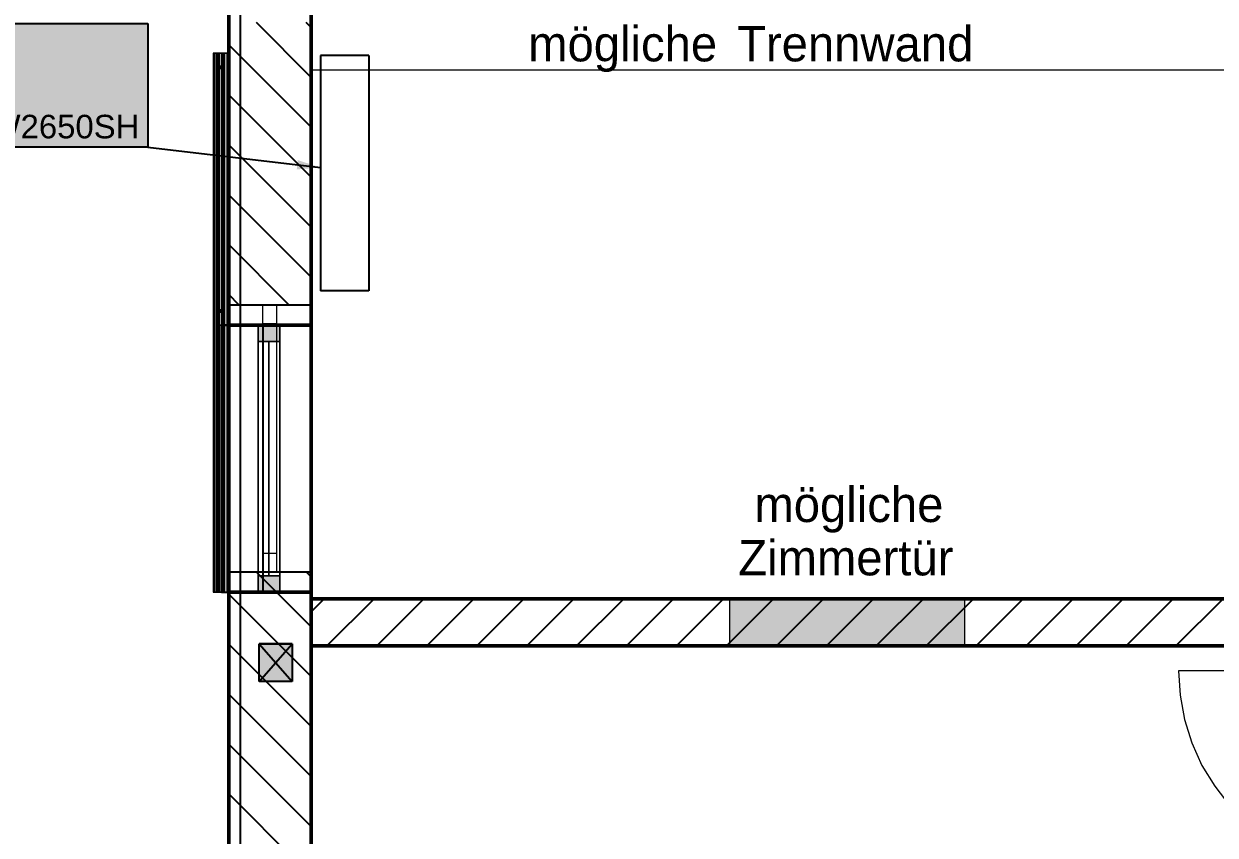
# Model space of a CAD drawing. Extents: x 0 to 756, y -25 to 420.
# Drawn here: x 101.2 to 202.4, y 126.1 to 195 of the extents above; entities that cross this region are included whole.
import ezdxf
from ezdxf.lldxf.tags import DXFTag

# ---------------------------------------------------------------- set-up
doc = ezdxf.new("R2010")
doc.units = 0
doc.layers.get('0').update_dxf_attribs({"lineweight": 25})
doc.layers.get('DEFPOINTS').update_dxf_attribs({"lineweight": 25})
for name, color, linetype, lineweight in [('A_Aussenwand', 7, 'Continuous', 25), ('A_Fenster', 7, 'Continuous', 25), ('A_Innenwand', 7, 'Continuous', 25), ('Fenster', 7, 'Continuous', 13), ('Fensterbank', 7, 'Continuous', 13), ('Standard', 7, 'Continuous', 25), ('Text Allgemein', 7, 'Continuous', 13), ('Tür 2D', 7, 'Continuous', 13), ('Verschattung', 7, 'Continuous', 13), ('Wand Holz nicht tragend', 7, 'Continuous', 13), ('Wand Holz tragend', 7, 'Continuous', 13)]:
    doc.layers.add(name, color=color, linetype=linetype, lineweight=lineweight)
doc.layers.add('A_Geschossdecke', color=7, linetype='Continuous', lineweight=25, true_color=0x008080)
doc.layers.add('H_Heizung', color=1, linetype='Continuous', lineweight=25, true_color=0xff0000)
doc.styles.get("Standard").update_dxf_attribs({"font": 'arial.ttf'})
tags = doc.linetypes.add('fein_strichliert', pattern=[4, 1, -2, 1]).pattern_tags.tags
tags[8:9] = [DXFTag(74, 4), DXFTag(75, 0), DXFTag(340, '0'), DXFTag(46, 0.0), DXFTag(50, 0.0), DXFTag(44, 0.0), DXFTag(45, 0.0)]
tags[6:7] = [DXFTag(74, 4), DXFTag(75, 0), DXFTag(340, '0'), DXFTag(46, 0.0), DXFTag(50, 0.0), DXFTag(44, 0.0), DXFTag(45, 0.0)]
tags[4:5] = [DXFTag(74, 4), DXFTag(75, 0), DXFTag(340, '0'), DXFTag(46, 0.0), DXFTag(50, 0.0), DXFTag(44, 0.0), DXFTag(45, 0.0)]
tags = doc.linetypes.add('VERDECKT2_S2', pattern=[0.27, 0.2, -0.07]).pattern_tags.tags
tags[6:7] = [DXFTag(74, 4), DXFTag(75, 0), DXFTag(340, '0'), DXFTag(46, 1.0), DXFTag(50, 0.0), DXFTag(44, 0.0), DXFTag(45, 0.0)]
tags[4:5] = [DXFTag(74, 4), DXFTag(75, 0), DXFTag(340, '0'), DXFTag(46, 1.0), DXFTag(50, 0.0), DXFTag(44, 0.0), DXFTag(45, 0.0)]

# ---------------------------------------------------------------- blocks, each defined once
blk = doc.blocks.new('Referenz-A01I5YBJIE')
at = {"layer": 'DEFPOINTS', "color": 0, "linetype": 'Continuous', "lineweight": -2, "ltscale": 0.25}
for p, q in [((118.61, 169.43), (118.61, 169.43)), ((118.61, 169.43), (118.61, 169.43)), ((118.61, 146.73), (118.61, 146.73)), ((118.61, 146.73), (118.61, 146.73)), ((125.61, 146.18), (125.61, 146.18)), ((125.61, 146.18), (125.61, 146.18)), ((125.61, 142.18), (125.61, 142.18)), ((125.61, 142.18), (125.61, 142.18)), ((125.61, 142.18), (125.61, 142.18))]:
    blk.add_line(p, q, dxfattribs=at)
at = {"layer": 'Fenster', "color": 0, "linetype": 'Continuous', "ltscale": 0.13}
for p, q in [((121.11, 168.03), (121.11, 169.43)), ((121.11, 169.43), (122.95, 169.43)), ((122.95, 169.43), (121.11, 169.43)), ((121.11, 169.43), (121.11, 168.03)), ((122.95, 169.43), (121.11, 169.43)), ((121.11, 169.43), (121.11, 169.43)), ((121.11, 168.03), (121.11, 169.43)), ((122.95, 169.43), (122.95, 168.03)), ((122.95, 168.03), (122.95, 169.43)), ((122.95, 168.03), (122.95, 169.43)), ((122.95, 169.43), (122.95, 169.43)), ((122.95, 168.03), (121.11, 168.03)), ((121.11, 148.13), (121.11, 168.03)), ((121.11, 168.03), (122.95, 168.03)), ((121.11, 168.03), (122.95, 168.03)), ((122.95, 168.03), (121.11, 168.03)), ((121.11, 168.03), (121.11, 168.03)), ((122.95, 168.03), (121.11, 168.03)), ((121.11, 168.03), (121.11, 148.13)), ((122.95, 168.03), (121.11, 168.03)), ((121.11, 168.03), (121.11, 168.03)), ((121.11, 148.13), (121.11, 168.03)), ((122.95, 168.03), (121.11, 168.03)), ((121.11, 168.03), (121.11, 148.13)), ((122.95, 168.03), (121.11, 168.03)), ((121.11, 168.03), (121.11, 168.03)), ((121.11, 148.13), (121.11, 168.03)), ((122.03, 148.13), (122.03, 168.03)), ((122.03, 168.03), (122.03, 168.03)), ((122.03, 168.03), (122.03, 148.13)), ((122.95, 168.03), (122.95, 148.13)), ((122.95, 168.03), (122.95, 168.03)), ((122.95, 148.13), (122.95, 168.03)), ((122.95, 148.13), (122.95, 168.03)), ((122.95, 168.03), (122.95, 168.03)), ((122.95, 148.13), (122.95, 168.03)), ((122.95, 148.13), (122.95, 168.03)), ((122.95, 168.03), (122.95, 168.03)), ((121.11, 146.73), (121.11, 148.13)), ((121.11, 148.13), (122.95, 148.13)), ((122.95, 148.13), (121.11, 148.13)), ((122.95, 148.13), (121.11, 148.13)), ((121.11, 148.13), (121.11, 146.73)), ((122.95, 148.13), (121.11, 148.13)), ((121.11, 148.13), (121.11, 148.13)), ((121.11, 146.73), (121.11, 148.13)), ((121.11, 148.13), (122.95, 148.13)), ((122.95, 148.13), (121.11, 148.13)), ((121.11, 148.13), (121.11, 148.13)), ((121.11, 148.13), (122.95, 148.13)), ((122.95, 148.13), (121.11, 148.13)), ((121.11, 148.13), (121.11, 148.13)), ((122.03, 148.13), (122.03, 148.13)), ((122.95, 148.13), (122.95, 146.73)), ((122.95, 146.73), (122.95, 148.13)), ((122.95, 146.73), (122.95, 148.13)), ((122.95, 148.13), (122.95, 148.13)), ((122.95, 148.13), (122.95, 148.13)), ((122.95, 148.13), (122.95, 148.13)), ((122.95, 146.73), (121.11, 146.73)), ((121.11, 146.73), (122.95, 146.73)), ((122.95, 146.73), (121.11, 146.73)), ((121.11, 146.73), (121.11, 146.73)), ((122.95, 146.73), (122.95, 146.73))]:
    blk.add_line(p, q, dxfattribs=at)
for points in [[(121.11, 168.03), (122.95, 168.03), (121.11, 169.43)], [(122.95, 168.03), (122.95, 169.43), (121.11, 169.43)], [(121.11, 146.73), (122.95, 146.73), (121.11, 148.13)], [(122.95, 146.73), (122.95, 148.13), (121.11, 148.13)]]:
    blk.add_solid(points, dxfattribs=at)
at = {"layer": 'Fensterbank', "color": 0, "lineweight": -2}
for p, q in [((121.53, 169.43), (118.01, 169.43)), ((118.01, 169.43), (118.01, 146.73)), ((118.01, 146.73), (118.01, 169.43)), ((118.01, 169.43), (118.61, 169.43)), ((118.01, 169.43), (118.01, 169.43)), ((118.61, 146.73), (118.61, 169.43)), ((118.61, 169.43), (118.61, 169.43)), ((118.61, 169.43), (118.61, 146.73)), ((118.61, 169.43), (121.53, 169.43)), ((121.53, 146.73), (121.53, 169.43)), ((121.53, 146.73), (121.53, 169.43)), ((121.53, 169.43), (121.53, 169.43)), ((118.01, 146.73), (121.53, 146.73)), ((118.01, 146.73), (118.01, 146.73)), ((118.01, 146.73), (118.61, 146.73)), ((118.61, 146.73), (121.53, 146.73)), ((118.61, 146.73), (118.61, 146.73)), ((121.53, 146.73), (121.53, 146.73))]:
    blk.add_line(p, q, dxfattribs=at)
at = {"layer": 'Fensterbank', "color": 0, "lineweight": 18}
blk.add_line((118.61, 146.73), (118.61, 169.43), dxfattribs=at)
at = {"layer": 'Standard', "color": 0, "linetype": 'VERDECKT2_S2', "lineweight": 13, "ltscale": 0.13}
blk.add_line((125.61, 191.12), (216.61, 191.12), dxfattribs=at)
at = {"layer": 'Standard', "color": 0, "lineweight": 13}
for p, q in [((161.14, 146.18), (161.14, 142.18)), ((181.14, 146.18), (161.14, 146.18)), ((181.14, 142.18), (181.14, 146.18)), ((161.14, 142.18), (181.14, 142.18))]:
    blk.add_line(p, q, dxfattribs=at)
at = {"layer": 'Standard', "color": 0, "lineweight": -2}
for p, q in [((121.21, 139.15), (121.21, 142.35)), ((121.21, 142.35), (124.01, 142.35)), ((121.21, 139.15), (124.01, 142.35)), ((124.01, 142.35), (121.21, 142.35)), ((121.21, 142.35), (124.01, 139.15)), ((124.01, 142.35), (124.01, 139.15)), ((124.01, 139.15), (121.21, 139.15))]:
    blk.add_line(p, q, dxfattribs=at)
at = {"layer": 'Standard', "color": 0, "lineweight": 13}
for points in [[(181.14, 142.18), (161.14, 142.18), (161.14, 146.18)], [(181.14, 142.18), (181.14, 146.18), (161.14, 146.18)], [(181.14, 146.18), (161.14, 146.18), (161.14, 146.18)], [(181.14, 142.18), (181.14, 142.18), (161.14, 142.18)]]:
    blk.add_solid(points, dxfattribs=at)
at = {"layer": 'Standard', "color": 0, "lineweight": -2}
for points in [[(121.21, 139.15), (124.01, 139.15), (121.21, 142.35)], [(124.01, 139.15), (124.01, 142.35), (121.21, 142.35)]]:
    blk.add_solid(points, dxfattribs=at)
at = {"layer": 'Tür 2D', "color": 0, "linetype": 'Continuous', "ltscale": 0.13}
for p, q in [((216.61, 140.06), (199.31, 140.06)), ((199.31, 140.06), (199.43, 137.98)), ((199.43, 137.98), (199.81, 135.92)), ((199.81, 135.92), (200.43, 133.93)), ((200.43, 133.93), (201.29, 132.02)), ((201.29, 132.02), (202.37, 130.24)), ((202.37, 130.24), (203.66, 128.59))]:
    blk.add_line(p, q, dxfattribs=at)
at = {"layer": 'Verschattung', "color": 0, "linetype": 'Continuous', "ltscale": 0.13}
for p, q in [((117.29, 192.53), (117.29, 146.73)), ((118.49, 192.53), (117.29, 192.53)), ((117.41, 192.53), (117.29, 192.53)), ((117.29, 192.53), (117.29, 192.53)), ((117.29, 192.53), (117.29, 192.53)), ((117.29, 192.53), (117.29, 192.53)), ((117.29, 192.53), (117.29, 169.63)), ((117.41, 192.53), (118.61, 192.53)), ((117.41, 146.73), (117.41, 192.53)), ((117.41, 192.53), (117.41, 192.53)), ((117.41, 192.53), (117.41, 192.53)), ((117.41, 192.53), (117.41, 169.63)), ((117.57, 192.53), (117.57, 146.73)), ((118.25, 192.53), (117.57, 192.53)), ((117.81, 192.53), (117.57, 192.53)), ((117.57, 192.53), (117.57, 192.53)), ((117.57, 192.53), (117.57, 192.53)), ((117.57, 192.53), (117.57, 192.53)), ((117.57, 170.53), (117.57, 192.53)), ((117.61, 192.53), (117.61, 169.43)), ((118.21, 192.53), (117.61, 192.53)), ((117.61, 192.53), (117.61, 169.43)), ((118.21, 192.53), (117.61, 192.53)), ((117.61, 192.53), (117.61, 192.53)), ((117.61, 192.53), (117.61, 169.43)), ((117.61, 192.53), (118.21, 192.53)), ((117.67, 192.53), (117.67, 146.73)), ((117.81, 192.53), (117.67, 192.53)), ((118.15, 192.53), (117.67, 192.53)), ((117.67, 192.53), (117.67, 192.53)), ((117.67, 192.53), (117.67, 146.73)), ((117.81, 191.43), (117.81, 192.53)), ((117.81, 192.53), (117.81, 192.53)), ((117.81, 192.53), (117.81, 191.43)), ((118.01, 192.53), (118.01, 191.43)), ((118.15, 192.53), (118.01, 192.53)), ((118.25, 192.53), (118.01, 192.53)), ((118.01, 192.53), (118.01, 192.53)), ((118.01, 191.43), (118.01, 192.53)), ((118.15, 146.73), (118.15, 192.53)), ((118.15, 192.53), (118.15, 192.53)), ((118.15, 192.53), (118.15, 146.73)), ((118.21, 169.43), (118.21, 192.53)), ((118.21, 169.43), (118.21, 192.53)), ((118.21, 192.53), (118.21, 169.43)), ((118.21, 192.53), (118.21, 192.53)), ((118.25, 146.73), (118.25, 192.53)), ((118.25, 192.53), (118.25, 192.53)), ((118.25, 192.53), (118.25, 192.53)), ((118.25, 192.53), (118.25, 192.53)), ((118.25, 192.53), (118.25, 170.53)), ((118.61, 192.53), (118.49, 192.53)), ((118.49, 192.53), (118.49, 169.63)), ((118.49, 146.73), (118.49, 192.53)), ((118.49, 192.53), (118.49, 192.53)), ((118.49, 192.53), (118.49, 192.53)), ((118.61, 169.63), (118.61, 192.53)), ((118.61, 192.53), (118.61, 146.73)), ((118.61, 192.53), (118.61, 192.53)), ((118.61, 192.53), (118.61, 192.53)), ((118.61, 192.53), (118.61, 192.53)), ((117.81, 191.33), (117.81, 191.43)), ((117.81, 191.43), (117.91, 191.43)), ((118.01, 191.43), (117.81, 191.43)), ((117.81, 191.43), (117.81, 191.23)), ((117.81, 191.43), (117.81, 191.43)), ((117.81, 191.43), (117.81, 191.43)), ((118.21, 191.33), (117.81, 191.33)), ((117.81, 191.33), (117.81, 170.63)), ((117.81, 191.23), (117.81, 191.33)), ((117.81, 191.33), (117.81, 191.33)), ((117.81, 191.33), (117.81, 170.63)), ((117.81, 191.33), (118.21, 191.33)), ((117.91, 191.43), (118.01, 191.43)), ((118.01, 191.43), (118.01, 191.33)), ((118.01, 191.23), (118.01, 191.43)), ((118.01, 191.43), (118.01, 191.43)), ((118.01, 191.43), (118.01, 191.43)), ((118.01, 191.33), (118.01, 191.23)), ((118.21, 170.63), (118.21, 191.33)), ((118.21, 170.63), (118.21, 191.33)), ((118.21, 191.33), (118.21, 191.33)), ((117.91, 191.23), (117.81, 191.23)), ((117.81, 191.23), (118.01, 191.23)), ((117.81, 170.73), (117.81, 191.23)), ((117.81, 191.23), (117.81, 170.73)), ((117.81, 191.23), (117.81, 191.23)), ((117.81, 191.23), (117.81, 191.23)), ((118.01, 191.23), (117.91, 191.23)), ((118.01, 191.23), (118.01, 170.73)), ((118.01, 170.73), (118.01, 191.23)), ((118.01, 191.23), (118.01, 191.23)), ((118.01, 191.23), (118.01, 191.23)), ((117.57, 146.73), (117.57, 170.53)), ((117.81, 170.63), (117.81, 170.73)), ((117.81, 170.73), (117.91, 170.73)), ((118.01, 170.73), (117.81, 170.73)), ((117.81, 170.73), (117.81, 170.53)), ((117.81, 170.73), (117.81, 170.73)), ((117.81, 170.73), (117.81, 170.73)), ((117.81, 170.63), (118.21, 170.63)), ((117.81, 170.53), (117.81, 170.63)), ((117.81, 170.63), (117.81, 170.63)), ((117.81, 170.63), (118.21, 170.63)), ((117.91, 170.53), (117.81, 170.53)), ((117.81, 170.53), (118.01, 170.53)), ((117.81, 146.73), (117.81, 170.53)), ((117.81, 170.53), (117.81, 146.73)), ((117.81, 170.53), (117.81, 170.53)), ((117.81, 170.53), (117.81, 170.53)), ((117.91, 170.73), (118.01, 170.73)), ((118.01, 170.53), (117.91, 170.53)), ((118.01, 170.73), (118.01, 170.63)), ((118.01, 170.53), (118.01, 170.73)), ((118.01, 170.73), (118.01, 170.73)), ((118.01, 170.73), (118.01, 170.73)), ((118.01, 170.63), (118.01, 170.53)), ((118.01, 170.53), (118.01, 146.73)), ((118.01, 146.73), (118.01, 170.53)), ((118.01, 170.53), (118.01, 170.53)), ((118.01, 170.53), (118.01, 170.53)), ((118.21, 170.63), (118.21, 170.63)), ((118.25, 170.53), (118.25, 146.73)), ((117.29, 169.63), (117.29, 146.73)), ((117.41, 169.63), (117.41, 146.73)), ((117.61, 169.43), (118.21, 169.43)), ((117.61, 169.43), (118.21, 169.43)), ((117.61, 169.43), (117.61, 169.43)), ((118.21, 169.43), (117.61, 169.43)), ((118.21, 169.43), (118.21, 169.43)), ((118.49, 169.63), (118.49, 146.73)), ((118.61, 146.73), (118.61, 169.63)), ((117.29, 146.73), (118.49, 146.73)), ((117.29, 146.73), (117.29, 146.73)), ((117.29, 146.73), (117.29, 146.73)), ((117.29, 146.73), (117.29, 146.73)), ((117.29, 146.73), (117.41, 146.73)), ((118.61, 146.73), (117.41, 146.73)), ((117.41, 146.73), (117.41, 146.73)), ((117.41, 146.73), (117.41, 146.73)), ((117.57, 146.73), (118.25, 146.73)), ((117.57, 146.73), (117.81, 146.73)), ((117.57, 146.73), (117.57, 146.73)), ((117.57, 146.73), (117.57, 146.73)), ((117.57, 146.73), (117.57, 146.73)), ((117.67, 146.73), (117.81, 146.73)), ((117.67, 146.73), (117.67, 146.73)), ((117.67, 146.73), (118.15, 146.73)), ((117.81, 146.73), (117.81, 146.73)), ((118.01, 146.73), (118.15, 146.73)), ((118.01, 146.73), (118.25, 146.73)), ((118.01, 146.73), (118.01, 146.73)), ((118.15, 146.73), (118.15, 146.73)), ((118.25, 146.73), (118.25, 146.73)), ((118.25, 146.73), (118.25, 146.73)), ((118.25, 146.73), (118.25, 146.73)), ((118.49, 146.73), (118.61, 146.73)), ((118.49, 146.73), (118.49, 146.73)), ((118.49, 146.73), (118.49, 146.73)), ((118.61, 146.73), (118.61, 146.73)), ((118.61, 146.73), (118.61, 146.73)), ((118.61, 146.73), (118.61, 146.73))]:
    blk.add_line(p, q, dxfattribs=at)
at = {"layer": 'Wand Holz nicht tragend', "color": 0, "lineweight": 50}
for p, q in [((125.61, 146.18), (125.61, 142.18)), ((220.61, 146.18), (125.61, 146.18)), ((125.61, 146.18), (220.61, 146.18)), ((125.61, 142.18), (125.61, 146.18)), ((125.61, 146.18), (125.61, 146.18)), ((125.61, 142.18), (220.61, 142.18)), ((220.61, 142.18), (125.61, 142.18)), ((125.61, 142.18), (125.61, 142.18))]:
    blk.add_line(p, q, dxfattribs=at)
at = {"layer": 'Wand Holz tragend', "color": 0, "lineweight": 50}
for p, q in [((118.61, 383.58), (118.61, 30.52)), ((118.61, 30.52), (118.61, 383.58)), ((125.61, 30.52), (125.61, 383.58)), ((125.61, 383.58), (125.61, 30.52)), ((118.61, 169.43), (118.61, 146.73)), ((125.61, 169.43), (118.61, 169.43)), ((118.61, 169.43), (118.61, 169.43)), ((118.61, 169.43), (118.61, 146.73)), ((125.61, 169.43), (118.61, 169.43)), ((125.61, 146.73), (125.61, 169.43)), ((125.61, 169.43), (125.61, 169.43)), ((125.61, 146.73), (125.61, 169.43)), ((118.61, 146.73), (125.61, 146.73)), ((118.61, 146.73), (118.61, 146.73)), ((118.61, 146.73), (125.61, 146.73)), ((125.61, 146.73), (125.61, 146.73))]:
    blk.add_line(p, q, dxfattribs=at)
at = {"layer": 'Text Allgemein', "color": 0, "char_height": 3, "attachment_point": 1}
for s, insert in [('{\\fPosterama Text Light;mögliche}', (144.05, 194.83)), ('{\\fPosterama Text Light;Trennwand}', (161.8, 194.83)), ('{\\fPosterama Text Light;mögliche}', (163.27, 155.69)), ('{\\fPosterama Text Light;Zimmertür}', (161.9, 151.16))]:
    blk.add_mtext(s, dxfattribs=dict(at, insert=insert))
blk = doc.blocks.new('Wand-A01I5YCFIE', base_point=(118.61, 23.52))
at = {"color": 0, "linetype": 'ByBlock', "lineweight": -2, "ltscale": 0.25}
for p, q in [((118.61, 171.13), (118.61, 195.12)), ((125.61, 171.13), (125.61, 195.12)), ((118.61, 70.21), (118.61, 148.43)), ((125.61, 146.18), (125.61, 148.43)), ((125.61, 70.21), (125.61, 142.18))]:
    blk.add_line(p, q, dxfattribs=at)
at = {"color": 0, "lineweight": -2}
for p, q in [((125.61, 190.47), (120.96, 195.12)), ((125.61, 194.71), (125.2, 195.12)), ((125.61, 186.23), (118.61, 193.23)), ((125.61, 181.98), (118.61, 188.98)), ((125.61, 177.74), (118.61, 184.74)), ((125.61, 173.5), (118.61, 180.5)), ((123.74, 171.13), (118.61, 176.26)), ((119.49, 171.13), (118.61, 172.01)), ((125.61, 143.8), (120.98, 148.43)), ((125.61, 148.04), (125.22, 148.43)), ((125.61, 139.56), (118.61, 146.56)), ((125.61, 135.31), (118.61, 142.31)), ((125.61, 131.07), (118.61, 138.07)), ((125.61, 126.83), (118.61, 133.83)), ((125.61, 122.59), (118.61, 129.59))]:
    blk.add_line(p, q, dxfattribs=at)
blk = doc.blocks.new('Fenster-A01I5YCJIE', base_point=(118.61, 148.43))
at = {"color": 0, "linetype": 'ByBlock', "lineweight": -2, "ltscale": 0.25}
for p, q in [((118.61, 148.43), (118.61, 171.13)), ((125.61, 171.13), (118.61, 171.13)), ((125.61, 148.43), (125.61, 171.13)), ((125.61, 148.43), (118.61, 148.43))]:
    blk.add_line(p, q, dxfattribs=at)
at = {"color": 0, "linetype": 'ByBlock', "lineweight": 18, "ltscale": 0.18}
for p, q in [((121.51, 148.43), (121.51, 171.13)), ((122.71, 148.43), (122.71, 171.13)), ((122.71, 169.53), (121.51, 169.53)), ((122.71, 150.03), (121.51, 150.03))]:
    blk.add_line(p, q, dxfattribs=at)
at = {"color": 0, "linetype": 'fein_strichliert', "lineweight": 18, "ltscale": 0.18}
blk.add_line((122.71, 171.13), (121.51, 171.13), dxfattribs=at)
blk = doc.blocks.new('Wand-A01I5YK7IE', base_point=(125.61, 142.18))
at = {"color": 0, "lineweight": -2}
for p, q in [((125.61, 145.07), (126.71, 146.18)), ((126.96, 142.18), (130.96, 146.18)), ((131.2, 142.18), (135.2, 146.18)), ((135.44, 142.18), (139.44, 146.18)), ((139.68, 142.18), (143.68, 146.18)), ((143.93, 142.18), (147.93, 146.18)), ((148.17, 142.18), (152.17, 146.18)), ((152.41, 142.18), (156.41, 146.18)), ((156.65, 142.18), (160.65, 146.18)), ((160.9, 142.18), (164.9, 146.18)), ((165.14, 142.18), (169.14, 146.18)), ((169.38, 142.18), (173.38, 146.18)), ((173.62, 142.18), (177.62, 146.18)), ((177.87, 142.18), (181.87, 146.18)), ((182.11, 142.18), (186.11, 146.18)), ((186.35, 142.18), (190.35, 146.18)), ((190.6, 142.18), (194.6, 146.18)), ((194.84, 142.18), (198.84, 146.18)), ((199.08, 142.18), (203.08, 146.18)), ((203.32, 142.18), (207.32, 146.18)), ((207.57, 142.18), (211.57, 146.18)), ((211.81, 142.18), (215.81, 146.18)), ((216.05, 142.18), (216.61, 142.73))]:
    blk.add_line(p, q, dxfattribs=at)
at = {"color": 0, "linetype": 'ByBlock', "lineweight": -2, "ltscale": 0.25}
for p, q in [((125.61, 146.18), (216.61, 146.18)), ((125.61, 142.18), (216.61, 142.18))]:
    blk.add_line(p, q, dxfattribs=at)
blk = doc.blocks.new('Geschossdecke-A01I5YL5IE', base_point=(119.61, 24.52))
at = {"color": 0, "linetype": 'ByBlock', "lineweight": -2, "ltscale": 0.25}
blk.add_line((119.61, 24.52), (119.61, 258.58), dxfattribs=at)
blk = doc.blocks.new('Wand-Klimagerät-A01I5YPPIE', base_point=(126.42, 172.33))
at = {"color": 0, "linetype": 'ByBlock', "lineweight": -2, "ltscale": 0.25}
for p, q in [((126.42, 192.33), (126.42, 172.33)), ((130.52, 192.33), (126.42, 192.33)), ((130.52, 192.33), (130.52, 172.33)), ((130.52, 172.33), (126.42, 172.33))]:
    blk.add_line(p, q, dxfattribs=at)
blk = doc.blocks.new('Bauteilbeschriftung-A01I5YPRIE', base_point=(73.72, 182.65))
at = {"color": 0, "lineweight": -2}
for p, q in [((73.72, 195.04), (111.73, 195.04)), ((73.72, 184.54), (73.72, 195.04)), ((111.73, 195.04), (111.73, 184.54)), ((111.73, 184.54), (73.72, 184.54))]:
    blk.add_line(p, q, dxfattribs=at)
at = {"color": 0, "linetype": 'ByBlock', "lineweight": -2, "ltscale": 0.25}
blk.add_line((111.73, 184.54), (126.42, 182.81), dxfattribs=at)
at = {"color": 7, "linetype": 'ByBlock', "lineweight": -2, "ltscale": 0.25, "true_color": 0xffffff}
for points in [[(73.72, 184.54), (111.73, 184.54), (73.72, 195.04)], [(111.73, 184.54), (73.72, 195.04), (111.73, 195.04)]]:
    blk.add_solid(points, dxfattribs=at)
at = {"color": 0, "linetype": 'ByBlock', "lineweight": -2, "ltscale": 0.25}
for points in [[(126.42, 182.81), (124.41, 182.81), (124.48, 183.44)], [(124.39, 182.65), (126.42, 182.81), (124.41, 182.81)]]:
    blk.add_solid(points, dxfattribs=at)
at = {"color": 0, "linetype": 'ByBlock', "lineweight": -2, "ltscale": 0.25, "char_height": 2, "attachment_point": 1}
for s, insert in [('{\\fArial;Wand-Klimagerät}', (74.39, 194.29)), ('{\\fArial;Fabr.: Trotec}', (74.39, 190.79)), ('{\\fArial;Typ: TRT-BA-PAC-W2650SH}', (74.39, 187.29))]:
    blk.add_mtext(s, dxfattribs=dict(at, insert=insert))

msp = doc.modelspace()

# ---------------------------------------------------------------- block references
at = {"color": 8, "lineweight": 25, "ltscale": 0.25, "true_color": 0x808080}
msp.add_blockref('Referenz-A01I5YBJIE', (0, 0), dxfattribs=at)
at = {"layer": 'A_Aussenwand', "ltscale": 0.25}
msp.add_blockref('Wand-A01I5YCFIE', (118.61, 23.52), dxfattribs=at)
at = {"layer": 'A_Fenster', "ltscale": 0.25}
msp.add_blockref('Fenster-A01I5YCJIE', (118.61, 148.43), dxfattribs=at)
at = {"layer": 'A_Geschossdecke', "ltscale": 0.25}
msp.add_blockref('Geschossdecke-A01I5YL5IE', (119.61, 24.52), dxfattribs=at)
at = {"layer": 'A_Innenwand', "ltscale": 0.25}
msp.add_blockref('Wand-A01I5YK7IE', (125.61, 142.18), dxfattribs=at)
at = {"layer": 'H_Heizung', "color": 7, "ltscale": 0.25}
msp.add_blockref('Bauteilbeschriftung-A01I5YPRIE', (73.72, 182.65), dxfattribs=at)
at = {"layer": 'H_Heizung', "color": 1, "ltscale": 0.25, "true_color": 0xff0000}
msp.add_blockref('Wand-Klimagerät-A01I5YPPIE', (126.42, 172.33), dxfattribs=at)

doc.saveas('drawing.dxf')
